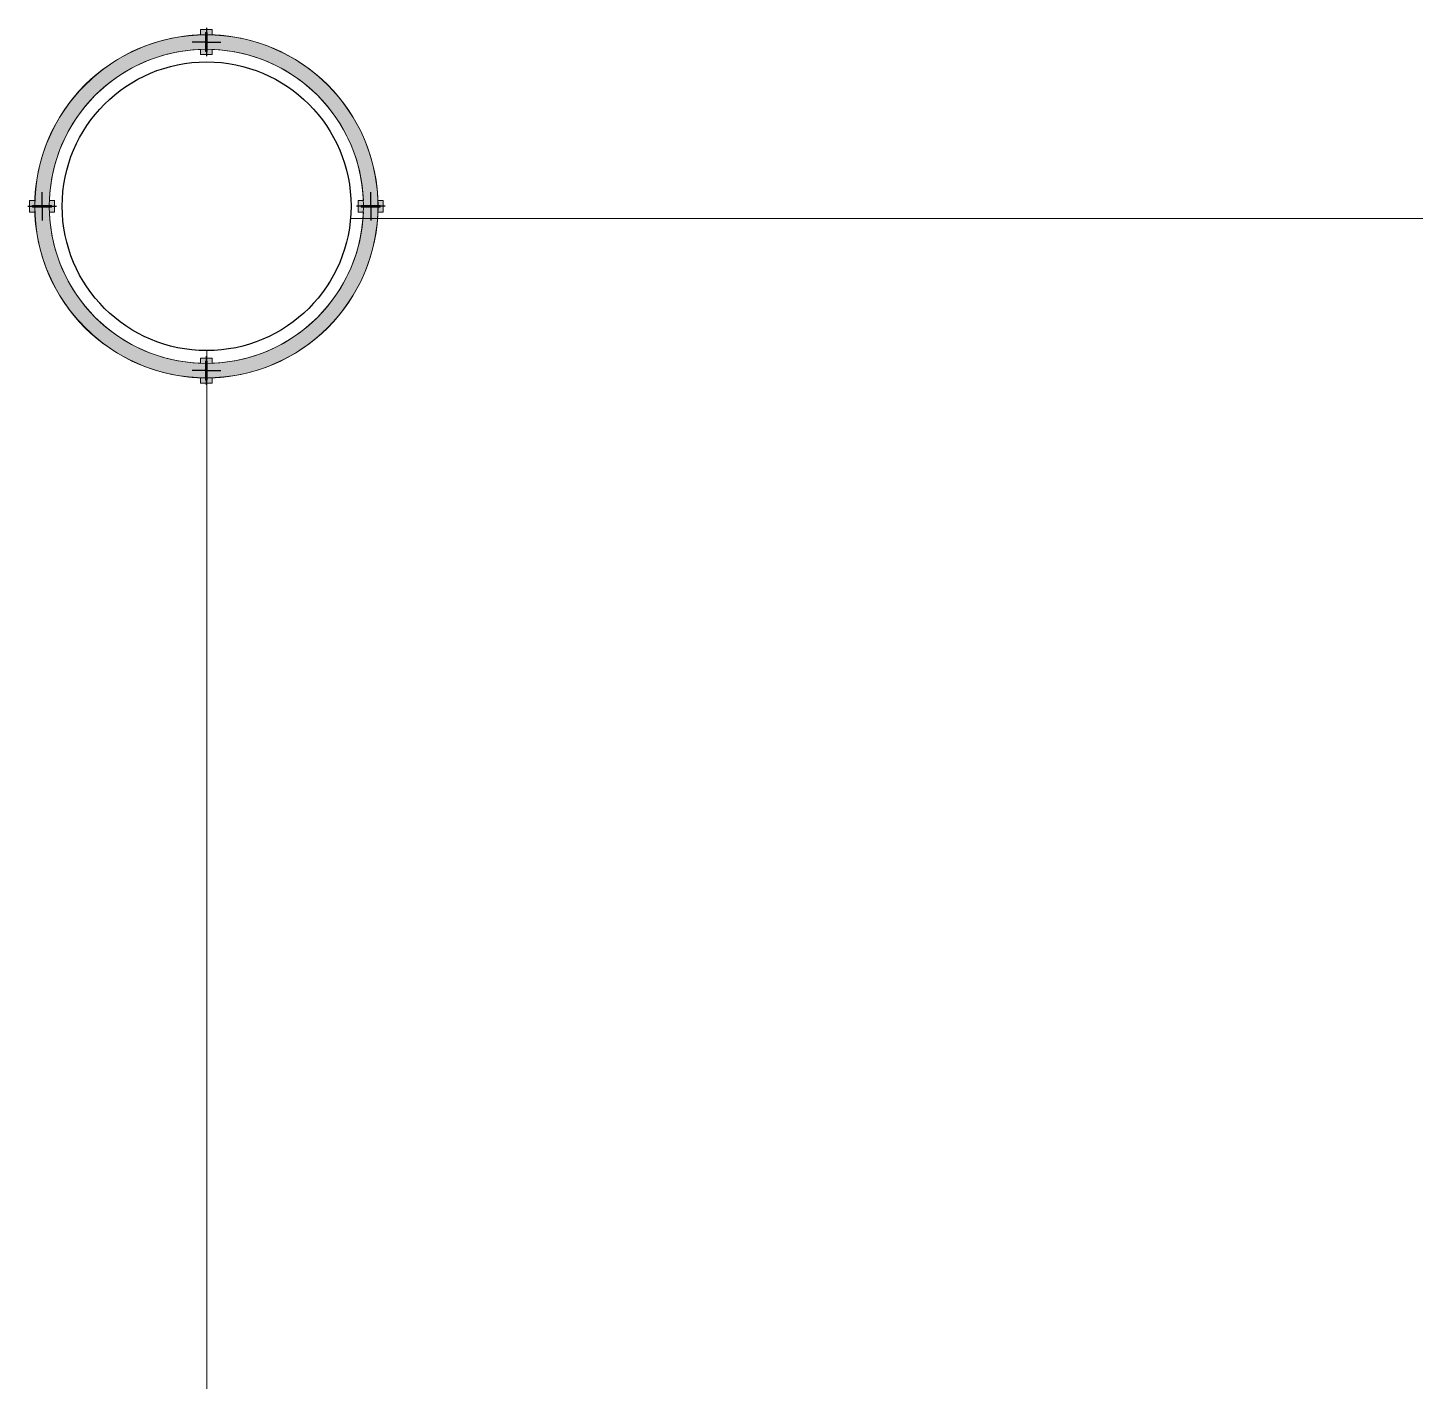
# Model space of a CAD drawing. Header units: millimetres. Extents: x -8661 to -6074, y -6678 to -5257.
# Drawn here: x -8661 to -7933, y -5967 to -5257 of the extents above; entities that cross this region are included whole.
import ezdxf

# ---------------------------------------------------------------- set-up
doc = ezdxf.new("R2010")
doc.units = ezdxf.units.MM
for name, color, linetype, lineweight in [('alansınır', 251, 'Continuous', 18), ('kolon', 137, 'Continuous', 30), ('sınır', 251, 'Continuous', 20)]:
    doc.layers.add(name, color=color, linetype=linetype, lineweight=lineweight)
doc.layers.add('XR_FA_ARC_D0_METAL WORKS$0$AKS', color=253, linetype='Continuous')

# ---------------------------------------------------------------- blocks, each defined once
blk = doc.blocks.new('XR_FA_ARC_D0_METAL WORKS$0$FA_BLCK_MW01-FIXING HALF')
for points in [[(30, 38), (30, 65), (0, 65)], [(0, -50), (5, -50), (5, 50), (0, 50)], [(0, -65), (30, -65), (30, -38)]]:
    blk.add_lwpolyline(points)
at = {"layer": 'XR_FA_ARC_D0_METAL WORKS$0$AKS'}
for points in [[(0, -75), (0, 75)], [(0, 0), (75, 0)]]:
    blk.add_lwpolyline(points, dxfattribs=at)
blk = doc.blocks.new('XR_FA_ARC_D0_METAL WORKS$0$FA_BLCK_MW01-1500 COLUMN')
at = {"layer": 'sınır'}
h = blk.add_hatch(color=253, dxfattribs=at)
h.dxf.hatch_style = 1
edge = h.paths.add_edge_path()
edge.add_line((5.841565231932873e-14, 926.9999999999999), (-29.99999999999999, 926.9999999999999))
edge.add_line((-29.99999999999999, 926.9999999999999), (-29.99999999999999, 899.9999999999999))
edge.add_arc((1.312748632977502, -1.312748632978071), 901.8565069207439, 91.98972784031541, 178.0102721596845)
edge.add_line((-900.0000000000005, 30), (-927.0000000000005, 30.00000000000001))
edge.add_line((-927.0000000000005, 30.00000000000001), (-927.0000000000005, 2.131628207280301e-14))
edge.add_line((-927.0000000000005, 1.990051048614449e-14), (-797.0000000000005, -3.980102097228908e-15))
edge.add_line((-797.0000000000005, -3.980102097228908e-15), (-797.0000000000005, 30))
edge.add_line((-797.0000000000005, 30), (-823.4537024022662, 30))
edge.add_arc((1.13686837721616e-13, -2.273736754432321e-13), 824.0000000000001, 92.08647250869092, 177.9135274913091, ccw=False)
edge.add_line((-30.00000000000001, 823.4537024022661), (-30.00000000000001, 796.9999999999999))
edge.add_line((-30.00000000000001, 796.9999999999999), (-1.77635683940025e-14, 796.9999999999999))
edge.add_line((-1.77635683940025e-14, 796.9999999999999), (5.841565231932873e-14, 926.9999999999999))
h = blk.add_hatch(color=253, dxfattribs=at)
h.dxf.hatch_style = 1
edge = h.paths.add_edge_path()
edge.add_line((-5.841565231932873e-14, 926.9999999999999), (29.99999999999999, 926.9999999999999))
edge.add_line((29.99999999999999, 926.9999999999999), (29.99999999999999, 899.9999999999999))
edge.add_arc((-1.312748632977502, -1.312748632978071), 901.8565069207439, 1.9897278403154814, 88.01027215968458, ccw=False)
edge.add_line((900.0000000000005, 30), (927.0000000000005, 30.00000000000001))
edge.add_line((927.0000000000005, 30.00000000000001), (927.0000000000005, 2.131628207280301e-14))
edge.add_line((927.0000000000005, 1.990051048614449e-14), (797.0000000000005, -3.980102097228908e-15))
edge.add_line((797.0000000000005, -3.980102097228908e-15), (797.0000000000005, 30))
edge.add_line((797.0000000000005, 30), (823.4537024022662, 30))
edge.add_arc((-1.13686837721616e-13, -2.273736754432321e-13), 824.0000000000001, 2.086472508690944, 87.91352749130905)
edge.add_line((30.00000000000001, 823.4537024022661), (30.00000000000001, 796.9999999999999))
edge.add_line((30.00000000000001, 796.9999999999999), (1.77635683940025e-14, 796.9999999999999))
edge.add_line((1.77635683940025e-14, 796.9999999999999), (-5.841565231932873e-14, 926.9999999999999))
h = blk.add_hatch(color=253, dxfattribs=at)
h.dxf.hatch_style = 1
edge = h.paths.add_edge_path()
edge.add_line((-5.841565231932873e-14, -926.9999999999999), (29.99999999999999, -926.9999999999999))
edge.add_line((29.99999999999999, -926.9999999999999), (29.99999999999999, -899.9999999999999))
edge.add_arc((-1.312748632977502, 1.312748632978071), 901.8565069207439, 271.9897278403154, 358.0102721596845)
edge.add_line((900.0000000000005, -29.99999999999999), (927.0000000000005, -30))
edge.add_line((927.0000000000005, -30), (927.0000000000005, -1.06581410364015e-14))
edge.add_line((927.0000000000005, -1.071565949253934e-14), (797.0000000000005, 1.316495309083406e-14))
edge.add_line((797.0000000000005, 1.316495309083406e-14), (797.0000000000005, -29.99999999999999))
edge.add_line((797.0000000000005, -29.99999999999999), (823.4537024022662, -29.99999999999999))
edge.add_arc((-1.13686837721616e-13, 2.273736754432321e-13), 824.0000000000001, 272.0864725086909, 357.913527491309, ccw=False)
edge.add_line((30.00000000000001, -823.4537024022661), (30.00000000000001, -796.9999999999999))
edge.add_line((30.00000000000001, -796.9999999999999), (1.77635683940025e-14, -796.9999999999999))
edge.add_line((1.77635683940025e-14, -796.9999999999999), (-5.841565231932873e-14, -926.9999999999999))
h = blk.add_hatch(color=253, dxfattribs=at)
h.dxf.hatch_style = 1
edge = h.paths.add_edge_path()
edge.add_line((5.841565231932873e-14, -926.9999999999999), (-29.99999999999999, -926.9999999999999))
edge.add_line((-29.99999999999999, -926.9999999999999), (-29.99999999999999, -899.9999999999999))
edge.add_arc((1.312748632977502, 1.312748632978071), 901.8565069207439, 181.9897278403155, 268.0102721596846, ccw=False)
edge.add_line((-900.0000000000005, -30.00000000000001), (-927.0000000000005, -30.00000000000002))
edge.add_line((-927.0000000000005, -30.00000000000002), (-927.0000000000005, -2.842170943040401e-14))
edge.add_line((-927.0000000000005, -2.908536147974964e-14), (-797.0000000000005, -5.204748896376241e-15))
edge.add_line((-797.0000000000005, -5.204748896376241e-15), (-797.0000000000005, -30.00000000000001))
edge.add_line((-797.0000000000005, -30.00000000000001), (-823.4537024022662, -30.00000000000001))
edge.add_arc((1.13686837721616e-13, 2.273736754432321e-13), 824.0000000000001, 182.0864725086909, 267.9135274913091)
edge.add_line((-30.00000000000001, -823.4537024022661), (-30.00000000000001, -796.9999999999999))
edge.add_line((-30.00000000000001, -796.9999999999999), (-1.77635683940025e-14, -796.9999999999999))
edge.add_line((-1.77635683940025e-14, -796.9999999999999), (5.841565231932873e-14, -926.9999999999999))
blk.add_arc((0, 0), 900, 90, 180)
at = {"layer": 'sınır', "color": 253}
for points in [[(5.841565231932873e-14, 926.9999999999999), (-29.99999999999999, 926.9999999999999), (-29.99999999999999, 899.9999999999999, 0.3940140300411324), (-900.0000000000005, 30), (-927.0000000000005, 30.00000000000001), (-927.0000000000005, 1.990051048614449e-14), (-797.0000000000005, -3.980102097228908e-15), (-797.0000000000005, 30), (-823.4537024022662, 30, -0.3930390293081747), (-30.00000000000001, 823.4537024022661), (-30.00000000000001, 796.9999999999999), (-1.77635683940025e-14, 796.9999999999999)], [(-5.841565231932873e-14, 926.9999999999999), (29.99999999999999, 926.9999999999999), (29.99999999999999, 899.9999999999999, -0.3940140300411324), (900.0000000000005, 30), (927.0000000000005, 30.00000000000001), (927.0000000000005, 1.990051048614449e-14), (797.0000000000005, -3.980102097228908e-15), (797.0000000000005, 30), (823.4537024022662, 30, 0.3930390293081747), (30.00000000000001, 823.4537024022661), (30.00000000000001, 796.9999999999999), (1.77635683940025e-14, 796.9999999999999)], [(-5.841565231932873e-14, -926.9999999999999), (29.99999999999999, -926.9999999999999), (29.99999999999999, -899.9999999999999, 0.3940140300411324), (900.0000000000005, -29.99999999999999), (927.0000000000005, -30), (927.0000000000005, -1.071565949253934e-14), (797.0000000000005, 1.316495309083406e-14), (797.0000000000005, -29.99999999999999), (823.4537024022662, -29.99999999999999, -0.3930390293081747), (30.00000000000001, -823.4537024022661), (30.00000000000001, -796.9999999999999), (1.77635683940025e-14, -796.9999999999999)], [(5.841565231932873e-14, -926.9999999999999), (-29.99999999999999, -926.9999999999999), (-29.99999999999999, -899.9999999999999, -0.3940140300411324), (-900.0000000000005, -30.00000000000001), (-927.0000000000005, -30.00000000000002), (-927.0000000000005, -2.908536147974964e-14), (-797.0000000000005, -5.204748896376241e-15), (-797.0000000000005, -30.00000000000001), (-823.4537024022662, -30.00000000000001, 0.3930390293081747), (-30.00000000000001, -823.4537024022661), (-30.00000000000001, -796.9999999999999), (-1.77635683940025e-14, -796.9999999999999)]]:
    blk.add_lwpolyline(points, format="xyb", close=True, dxfattribs=at)
for radius, start, end in [(900, 0, 90), (824, 90, 180), (824, 0, 90), (900, 180, 270), (824, 180, 270), (900, 270, 7.780596331339726e-16), (824, 270, 0)]:
    blk.add_arc((0, 0), radius, start, end, dxfattribs=at)
for p, rotation in [((0, 861.9999999999999), 180), ((862.0000000000005, 0), 90.00000000000001), ((-862.0000000000005, 0), 270)]:
    blk.add_blockref('XR_FA_ARC_D0_METAL WORKS$0$FA_BLCK_MW01-FIXING HALF', p, dxfattribs=dict(rotation=rotation))
at = {"xscale": -1}
for p, rotation in [((0, 861.9999999999999), 180), ((-862.0000000000005, 0), 270), ((862.0000000000005, 0), 90)]:
    blk.add_blockref('XR_FA_ARC_D0_METAL WORKS$0$FA_BLCK_MW01-FIXING HALF', p, dxfattribs=dict(at, rotation=rotation))
blk.add_blockref('XR_FA_ARC_D0_METAL WORKS$0$FA_BLCK_MW01-FIXING HALF', (0, -861.9999999999999), dxfattribs=at)
blk.add_blockref('XR_FA_ARC_D0_METAL WORKS$0$FA_BLCK_MW01-FIXING HALF', (0, -861.9999999999999))
blk = doc.blocks.new('sınır')
at = {"layer": 'alansınır'}
for p, q in [((75.28970696061333, 1.28522515296936e-07), (1120.24290992177, 1.285216058022343e-07)), ((0, -1320.200000000001), (0, -69.29975591701623))]:
    blk.add_line(p, q, dxfattribs=at)
at = {"layer": 'kolon'}
blk.add_circle((-0.1923078192485264, 6.457752911741409), 75.75775291174219, dxfattribs=at)
at = {"layer": 'sınır', "color": 253}
blk.add_circle((-0.3235829398727219, 6.413908838387215), 90.0499861188218, dxfattribs=at)
at = {"layer": 'sınır', "color": 253, "xscale": 0.1, "yscale": 0.1, "zscale": 0.1}
blk.add_blockref('XR_FA_ARC_D0_METAL WORKS$0$FA_BLCK_MW01-1500 COLUMN', (-0.3235829398727219, 6.413908838387215), dxfattribs=at)

msp = doc.modelspace()

# ---------------------------------------------------------------- block references
at = {"layer": 'sınır'}
msp.add_blockref('sınır', (-8567.299642554859, -5357.32987341097, -1.687641118616146e-05), dxfattribs=at)

doc.saveas('drawing.dxf')
